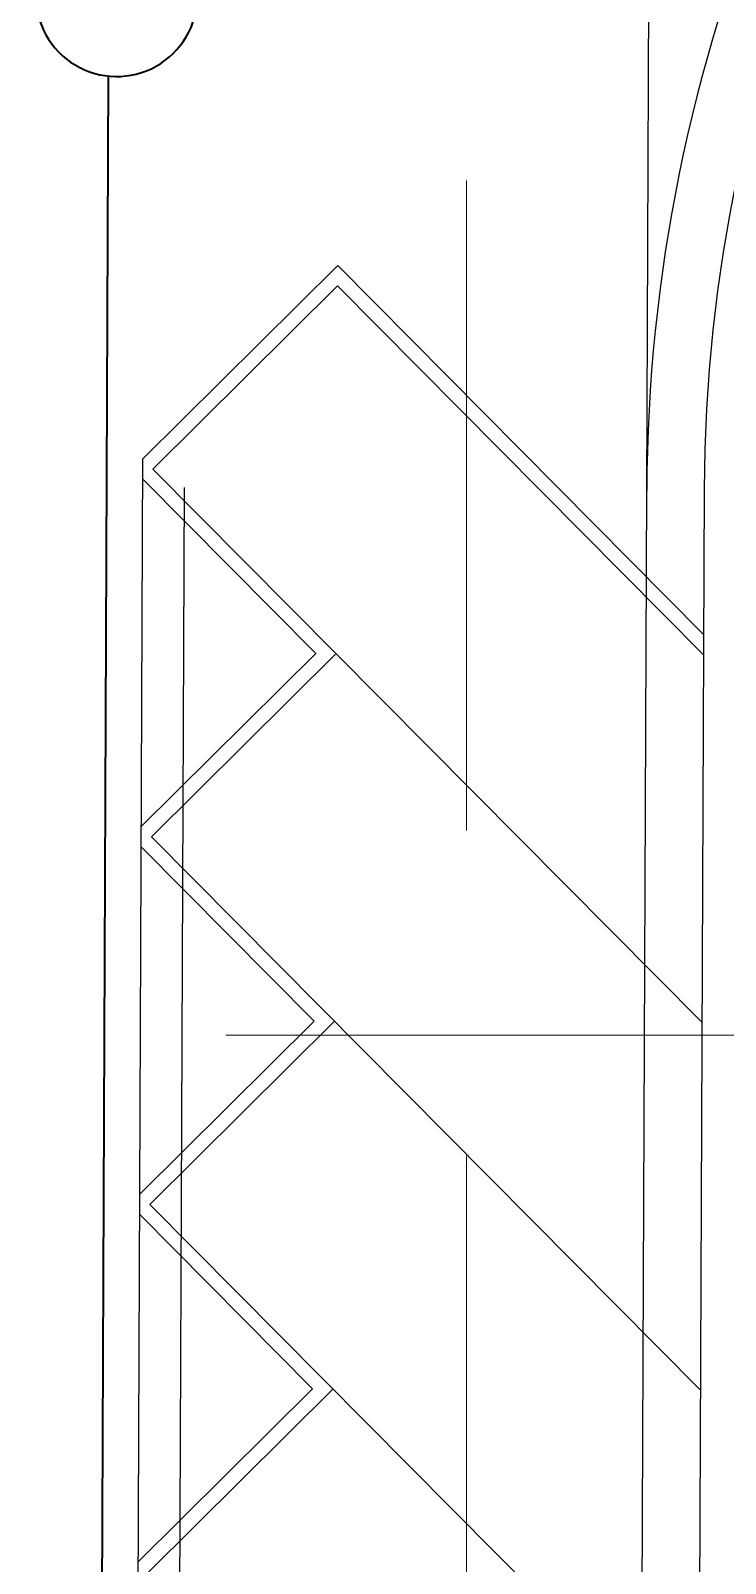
# Model space of a CAD drawing. Header units: inches. Extents: x -5337 to 1057, y 15227 to 19227.
# Drawn here: x -1556.5 to -1532.4, y 18804.1 to 18857.2 of the extents above; entities that cross this region are included whole.
import ezdxf

# ---------------------------------------------------------------- set-up
doc = ezdxf.new("R2010")
doc.units = ezdxf.units.IN
doc.header["$LTSCALE"] = 150
doc.header["$MEASUREMENT"] = 0
doc.linetypes.add('HIDDEN', pattern=[0.375, 0.25, -0.125])
for name, color, linetype in [('COMT-MIN', 84, 'Continuous'), ('grid', 7, 'HIDDEN'), ('LOTLINE', 7, 'Continuous'), ('PAVING', 7, 'Continuous'), ('ROW', 7, 'Continuous')]:
    doc.layers.add(name, color=color, linetype=linetype)

msp = doc.modelspace()

# ---------------------------------------------------------------- linework, layer by layer
at = {"layer": 'COMT-MIN', "color": 5, "linetype": 'Continuous', "lineweight": 40}
msp.add_line((-1554.085, 18782.218), (-1553.783, 18855.602), dxfattribs=at)
msp.add_arc((-1553.501, 18858.388), 2.8, 178.8584, 359.4281, dxfattribs=at)
at = {"layer": 'grid', "color": 252, "linetype": 'HIDDEN', "lineweight": 0, "ltscale": 0.6}
for p, q in [((-1541.394, 19121.984), (-1541.394, 15630.294)), ((-5228.471, 18822.406), (956.029, 18822.406))]:
    msp.add_line(p, q, dxfattribs=at)
at = {"layer": 'LOTLINE'}
msp.add_line((-1535.155, 18841.246), (-1534.471, 19007.298), dxfattribs=at)
at = {"layer": 'PAVING'}
for p, q in [((-1545.851, 18849.046), (-1552.596, 18842.356)), ((-1545.851, 18849.046), (-1533.175, 18836.266)), ((-1545.854, 18848.339), (-1552.244, 18842.001)), ((-1545.854, 18848.339), (-1533.178, 18835.559)), ((-1552.809, 18790.738), (-1552.596, 18842.356)), ((-1552.599, 18841.649), (-1546.613, 18835.614)), ((-1552.244, 18842.001), (-1533.231, 18822.831)), ((-1551.369, 18789.366), (-1551.154, 18841.365)), ((-1533.443, 18771.213), (-1533.155, 18841.291)), ((-1546.613, 18835.614), (-1552.648, 18829.629)), ((-1545.906, 18835.611), (-1552.296, 18829.273)), ((-1552.651, 18828.922), (-1546.666, 18822.886)), ((-1552.296, 18829.273), (-1533.283, 18810.103)), ((-1546.665, 18822.886), (-1552.701, 18816.901)), ((-1545.958, 18822.883), (-1552.349, 18816.546)), ((-1552.704, 18816.194), (-1546.718, 18810.159)), ((-1552.349, 18816.546), (-1533.336, 18797.375)), ((-1546.718, 18810.159), (-1552.753, 18804.173)), ((-1546.011, 18810.156), (-1552.401, 18803.818))]:
    msp.add_line(p, q, dxfattribs=at)
at = {"layer": 'PAVING', "extrusion": (0, 0, -1)}
msp.add_arc((1479.155, 18841.069), 54, 0.2361, 90.2361, dxfattribs=at)
at = {"layer": 'ROW'}
msp.add_line((-1535.443, 18771.3), (-1535.155, 18841.246), dxfattribs=at)
msp.add_arc((-1479.155, 18841.069), 56, 89.7639, 179.8189, dxfattribs=at)

doc.saveas('drawing.dxf')
